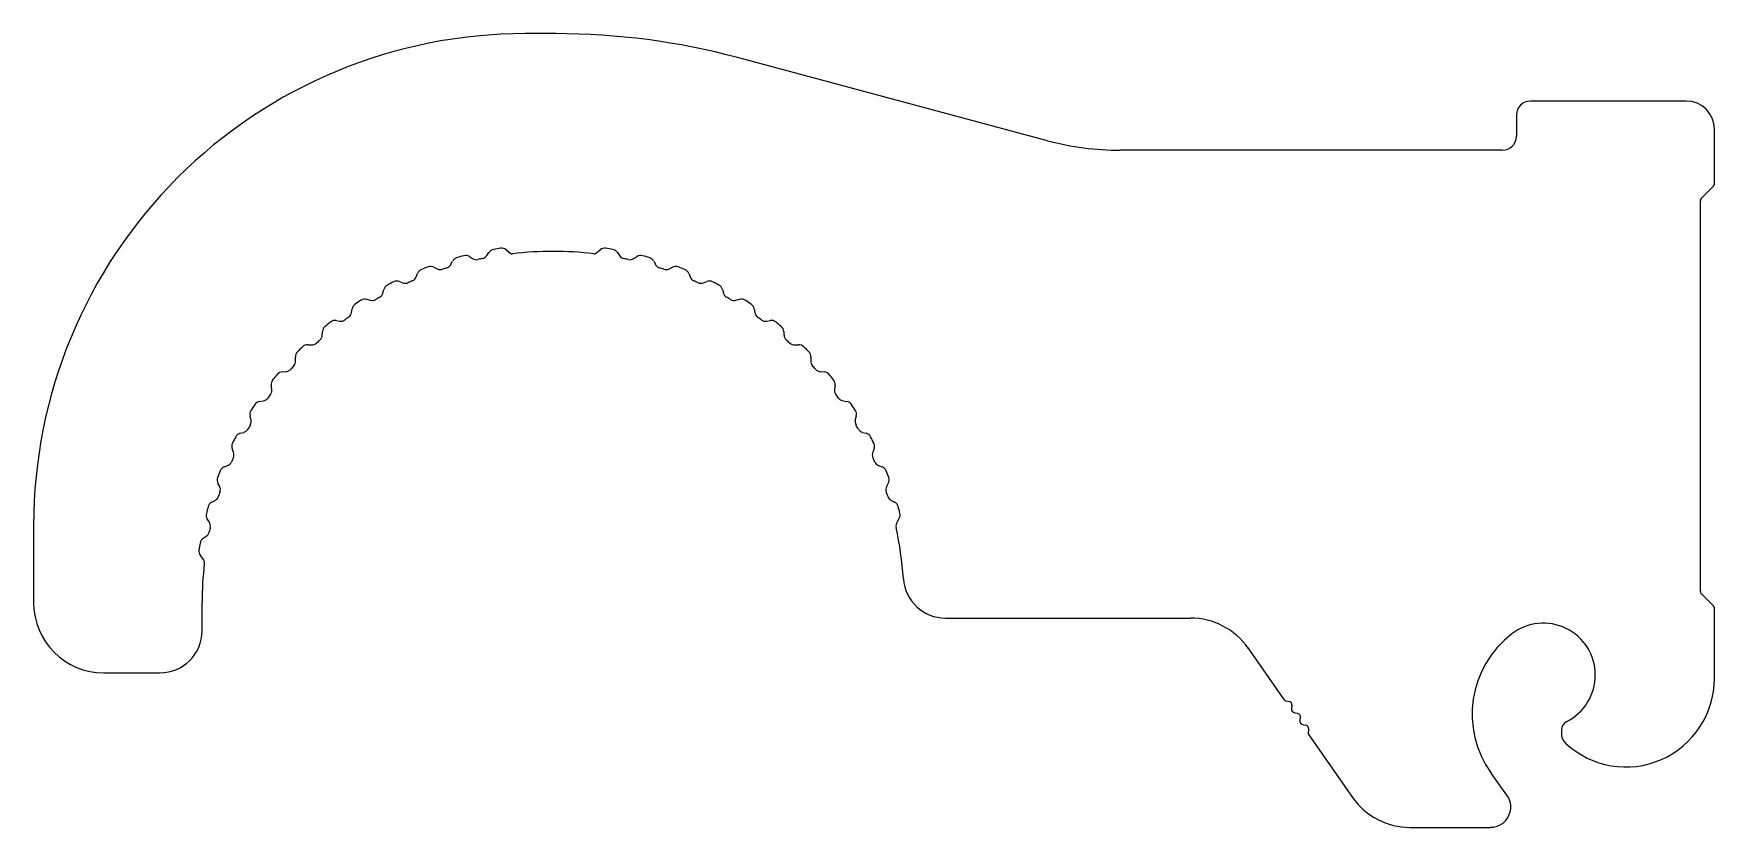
# Model space of a CAD drawing. Extents: x 1733 to 1852, y 1980 to 2037.
import ezdxf

# ---------------------------------------------------------------- set-up
doc = ezdxf.new("R2010")
doc.units = 0
doc.layers.get('0').update_dxf_attribs({"linetype": 'CONTINUOUS'})

msp = doc.modelspace()

# ---------------------------------------------------------------- linework, layer by layer
for p, q in [((1769.89, 2036.71), (1767.71, 2036.71)), ((1804.91, 2029.09), (1782.84, 2035.01)), ((1850.4, 2031.91), (1839.3, 2031.91)), ((1838.3, 2030.91), (1838.3, 2029.41)), ((1852.4, 2025.99), (1852.4, 2029.91)), ((1837.3, 2028.41), (1810.09, 2028.41)), ((1851.46, 2024.97), (1852.34, 2025.85)), ((1851.4, 1996.99), (1851.4, 2024.83)), ((1763.74, 2020.84), (1763.96, 2020.7)), ((1764.98, 2020.92), (1765.12, 2021.14)), ((1766.35, 2021.33), (1766.65, 2021.09)), ((1772.75, 2021.09), (1773.05, 2021.33)), ((1774.28, 2021.14), (1774.42, 2020.92)), ((1775.44, 2020.7), (1775.66, 2020.84)), ((1759.95, 2019.4), (1760.04, 2019.64)), ((1761.2, 2020.08), (1761.43, 2019.97)), ((1762.42, 2020.29), (1762.54, 2020.52)), ((1776.86, 2020.52), (1776.98, 2020.29)), ((1777.97, 2019.97), (1778.2, 2020.08)), ((1779.36, 2019.64), (1779.45, 2019.4)), ((1757.58, 2018.25), (1757.65, 2018.5)), ((1758.75, 2019.07), (1759, 2018.97)), ((1780.4, 2018.97), (1780.65, 2019.07)), ((1781.75, 2018.5), (1781.82, 2018.25)), ((1755.34, 2016.86), (1755.38, 2017.12)), ((1756.42, 2017.8), (1756.68, 2017.73)), ((1782.72, 2017.73), (1782.98, 2017.8)), ((1784.02, 2017.12), (1784.06, 2016.86)), ((1754.24, 2016.29), (1754.5, 2016.25)), ((1784.9, 2016.25), (1785.16, 2016.29)), ((1752.23, 2014.56), (1752.49, 2014.55)), ((1753.26, 2015.25), (1753.27, 2015.51)), ((1786.12, 2015.51), (1786.14, 2015.25)), ((1786.91, 2014.55), (1787.17, 2014.56)), ((1751.36, 2013.42), (1751.35, 2013.69)), ((1788.05, 2013.69), (1788.04, 2013.42)), ((1750.4, 2012.64), (1750.66, 2012.65)), ((1788.74, 2012.65), (1789, 2012.64)), ((1749.66, 2011.41), (1749.62, 2011.67)), ((1789.78, 2011.67), (1789.74, 2011.41)), ((1748.79, 2010.53), (1749.05, 2010.57)), ((1790.35, 2010.57), (1790.61, 2010.53)), ((1748.18, 2009.24), (1748.12, 2009.49)), ((1791.28, 2009.49), (1791.22, 2009.24)), ((1747.41, 2008.27), (1747.66, 2008.33)), ((1791.74, 2008.33), (1791.99, 2008.27)), ((1746.94, 2006.91), (1746.85, 2007.16)), ((1792.55, 2007.16), (1792.46, 2006.91)), ((1746.27, 2005.87), (1746.52, 2005.96)), ((1792.88, 2005.96), (1793.13, 2005.87)), ((1745.95, 2004.48), (1745.83, 2004.71)), ((1793.57, 2004.71), (1793.45, 2004.48)), ((1745.39, 2003.37), (1745.62, 2003.49)), ((1793.78, 2003.49), (1794.01, 2003.37)), ((1732.7, 2001.71), (1732.7, 1996.21)), ((1745.21, 2001.95), (1745.07, 2002.17)), ((1794.33, 2002.17), (1794.19, 2001.95)), ((1744.78, 2000.79), (1745, 2000.93)), ((1744.75, 1999.36), (1744.58, 1999.56)), ((1852.34, 1995.97), (1851.46, 1996.85)), ((1744.7, 1994.21), (1744.7, 1996.21)), ((1852.4, 1990.81), (1852.4, 1995.83)), ((1797.64, 1995.11), (1815.09, 1995.11)), ((1819.18, 1992.98), (1821.74, 1989.32)), ((1737.7, 1991.21), (1741.7, 1991.21)), ((1821.91, 1989.22), (1822.11, 1989.18)), ((1822.32, 1988.89), (1822.29, 1988.71)), ((1822.53, 1988.36), (1822.71, 1988.33)), ((1822.91, 1988.04), (1822.88, 1987.86)), ((1823.13, 1987.51), (1823.31, 1987.48)), ((1823.51, 1987.19), (1823.47, 1986.98)), ((1841.5, 1987.12), (1841.5, 1986.92)), ((1823.52, 1986.79), (1826.63, 1982.34)), ((1837.63, 1982.5), (1836.5, 1984.07)), ((1830.73, 1980.21), (1836.46, 1980.21))]:
    msp.add_line(p, q)
for centre, radius, start, end in [((1767.7, 2001.71), 35, 89.9898, 180), ((1769.89, 1986.71), 50, 75, 90), ((1839.3, 2030.91), 1, 90, 180), ((1850.4, 2029.91), 2, 0, 90), ((1810.09, 2048.41), 20, 255, 270), ((1837.3, 2029.41), 1, 270, 0), ((1852.2, 2025.99), 0.2, 315, 360), ((1851.6, 2024.83), 0.2, 135, 180), ((1762.99, 2020.29), 0.5, 105.5708, 152.9999), ((1769.7, 1996.21), 25.5, 104.4292, 105.5708), ((1763.47, 2020.42), 0.5, 57.0004, 104.4292), ((1764.23, 2021.12), 0.5, 237.0004, 282.376), ((1769.7, 1996.21), 25, 101.624, 102.376), ((1764.56, 2021.19), 0.5, 281.624, 326.9999), ((1765.54, 2020.86), 0.5, 99.5708, 146.9999), ((1769.7, 1996.21), 25.5, 98.4292, 99.5708), ((1766.04, 2020.94), 0.5, 51.0004, 98.4292), ((1766.78, 2021.24), 0.2, 231.0004, 276.6605), ((1769.7, 1996.21), 25, 83.3395, 96.6605), ((1772.62, 2021.24), 0.2, 263.3395, 308.9999), ((1773.36, 2020.94), 0.5, 81.5708, 128.9999), ((1769.7, 1996.21), 25.5, 80.4292, 81.5708), ((1773.86, 2020.86), 0.5, 33.0004, 80.4292), ((1774.84, 2021.19), 0.5, 213.0004, 258.376), ((1769.7, 1996.21), 25, 77.624, 78.376), ((1775.17, 2021.12), 0.5, 257.624, 302.9999), ((1775.93, 2020.42), 0.5, 75.5708, 122.9999), ((1769.7, 1996.21), 25.5, 74.4292, 75.5708), ((1776.41, 2020.29), 0.5, 27.0004, 74.4292), ((1759.48, 2019.57), 0.5, 293.624, 338.9999), ((1760.51, 2019.46), 0.5, 111.5708, 158.9999), ((1769.7, 1996.21), 25.5, 110.4292, 111.5708), ((1760.97, 2019.64), 0.5, 63.0004, 110.4292), ((1761.66, 2020.41), 0.5, 243.0004, 288.376), ((1769.7, 1996.21), 25, 107.624, 108.376), ((1761.98, 2020.51), 0.5, 287.624, 332.9999), ((1777.42, 2020.51), 0.5, 207.0004, 252.376), ((1769.7, 1996.21), 25, 71.624, 72.376), ((1777.74, 2020.41), 0.5, 251.624, 296.9999), ((1778.43, 2019.64), 0.5, 69.5708, 116.9999), ((1769.7, 1996.21), 25.5, 68.4292, 69.5708), ((1778.89, 2019.46), 0.5, 21.0004, 68.4292), ((1779.92, 2019.57), 0.5, 201.0004, 246.376), ((1757.1, 2018.38), 0.5, 299.624, 344.9999), ((1758.13, 2018.37), 0.5, 117.5708, 164.9999), ((1769.7, 1996.21), 25.5, 116.4292, 117.5708), ((1758.57, 2018.6), 0.5, 69.0004, 116.4292), ((1759.18, 2019.44), 0.5, 249.0004, 294.376), ((1769.7, 1996.21), 25, 113.624, 114.376), ((1769.7, 1996.21), 25, 65.624, 66.376), ((1780.22, 2019.44), 0.5, 245.624, 290.9999), ((1780.83, 2018.6), 0.5, 63.5708, 110.9999), ((1769.7, 1996.21), 25.5, 62.4292, 63.5708), ((1781.27, 2018.37), 0.5, 15.0004, 62.4292), ((1782.3, 2018.38), 0.5, 195.0004, 240.376), ((1755.88, 2017.04), 0.5, 123.5708, 170.9999), ((1769.7, 1996.21), 25.5, 122.4292, 123.5708), ((1756.29, 2017.31), 0.5, 75.0004, 122.4292), ((1756.81, 2018.21), 0.5, 255.0004, 300.376), ((1769.7, 1996.21), 25, 119.624, 120.376), ((1769.7, 1996.21), 25, 59.624, 60.376), ((1782.59, 2018.21), 0.5, 239.624, 284.9999), ((1783.11, 2017.31), 0.5, 57.5708, 104.9999), ((1769.7, 1996.21), 25.5, 56.4292, 57.5708), ((1783.52, 2017.04), 0.5, 9.0004, 56.4292), ((1753.77, 2015.48), 0.5, 129.5708, 176.9999), ((1769.7, 1996.21), 25.5, 128.4292, 129.5708), ((1754.16, 2015.8), 0.5, 81.0004, 128.4292), ((1754.58, 2016.74), 0.5, 261.0004, 306.376), ((1769.7, 1996.21), 25, 125.624, 126.376), ((1754.85, 2016.94), 0.5, 305.624, 350.9999), ((1784.55, 2016.94), 0.5, 189.0004, 234.376), ((1769.7, 1996.21), 25, 53.624, 54.376), ((1784.82, 2016.74), 0.5, 233.624, 278.9999), ((1785.24, 2015.8), 0.5, 51.5708, 98.9999), ((1769.7, 1996.21), 25.5, 50.4292, 51.5708), ((1785.63, 2015.48), 0.5, 3.0004, 50.4292), ((1752.2, 2014.06), 0.5, 87.0004, 134.4292), ((1752.51, 2015.05), 0.5, 267.0004, 312.376), ((1769.7, 1996.21), 25, 131.624, 132.376), ((1752.76, 2015.27), 0.5, 311.624, 356.9999), ((1786.64, 2015.27), 0.5, 183.0004, 228.376), ((1769.7, 1996.21), 25, 47.624, 48.376), ((1786.89, 2015.05), 0.5, 227.624, 272.9999), ((1787.2, 2014.06), 0.5, 45.5708, 92.9999), ((1750.86, 2013.4), 0.5, 317.624, 2.9999), ((1751.85, 2013.71), 0.5, 135.5708, 182.9999), ((1769.7, 1996.21), 25.5, 134.4292, 135.5708), ((1769.7, 1996.21), 25.5, 44.4292, 45.5708), ((1787.55, 2013.71), 0.5, 357.0004, 44.4292), ((1788.54, 2013.4), 0.5, 177.0004, 222.376), ((1769.7, 1996.21), 25.5, 140.4292, 141.5708), ((1750.43, 2012.14), 0.5, 93.0004, 140.4292), ((1750.64, 2013.15), 0.5, 273.0004, 318.376), ((1769.7, 1996.21), 25, 137.624, 138.376), ((1769.7, 1996.21), 25, 41.624, 42.376), ((1788.76, 2013.15), 0.5, 221.624, 266.9999), ((1788.97, 2012.14), 0.5, 39.5708, 86.9999), ((1769.7, 1996.21), 25.5, 38.4292, 39.5708), ((1769.7, 1996.21), 25, 143.624, 144.376), ((1749.17, 2011.33), 0.5, 323.624, 8.9999), ((1750.12, 2011.75), 0.5, 141.5708, 188.9999), ((1789.28, 2011.75), 0.5, 351.0004, 38.4292), ((1790.23, 2011.33), 0.5, 171.0004, 216.376), ((1769.7, 1996.21), 25, 35.624, 36.376), ((1748.6, 2009.62), 0.5, 147.5708, 194.9999), ((1769.7, 1996.21), 25.5, 146.4292, 147.5708), ((1748.87, 2010.04), 0.5, 99.0004, 146.4292), ((1748.97, 2011.06), 0.5, 279.0004, 324.376), ((1790.43, 2011.06), 0.5, 215.624, 260.9999), ((1790.53, 2010.04), 0.5, 33.5708, 80.9999), ((1769.7, 1996.21), 25.5, 32.4292, 33.5708), ((1790.8, 2009.62), 0.5, 345.0004, 32.4292), ((1747.53, 2008.82), 0.5, 285.0004, 330.376), ((1769.7, 1996.21), 25, 149.624, 150.376), ((1747.7, 2009.11), 0.5, 329.624, 14.9999), ((1791.7, 2009.11), 0.5, 165.0004, 210.376), ((1769.7, 1996.21), 25, 29.624, 30.376), ((1791.87, 2008.82), 0.5, 209.624, 254.9999), ((1747.31, 2007.34), 0.5, 153.5708, 200.9999), ((1769.7, 1996.21), 25.5, 152.4292, 153.5708), ((1747.54, 2007.78), 0.5, 105.0004, 152.4292), ((1791.86, 2007.78), 0.5, 27.5708, 74.9999), ((1769.7, 1996.21), 25.5, 26.4292, 27.5708), ((1792.09, 2007.34), 0.5, 339.0004, 26.4292), ((1746.34, 2006.43), 0.5, 291.0004, 336.376), ((1769.7, 1996.21), 25, 155.624, 156.376), ((1746.47, 2006.74), 0.5, 335.624, 20.9999), ((1792.93, 2006.74), 0.5, 159.0004, 204.376), ((1769.7, 1996.21), 25, 23.624, 24.376), ((1793.06, 2006.43), 0.5, 203.624, 248.9999), ((1746.27, 2004.94), 0.5, 159.5708, 206.9999), ((1769.7, 1996.21), 25.5, 158.4292, 159.5708), ((1746.45, 2005.4), 0.5, 111.0004, 158.4292), ((1792.95, 2005.4), 0.5, 21.5708, 68.9999), ((1769.7, 1996.21), 25.5, 20.4292, 21.5708), ((1793.13, 2004.94), 0.5, 333.0004, 20.4292), ((1745.4, 2003.93), 0.5, 297.0004, 342.376), ((1769.7, 1996.21), 25, 161.624, 162.376), ((1745.5, 2004.25), 0.5, 341.624, 26.9999), ((1793.9, 2004.25), 0.5, 153.0004, 198.376), ((1769.7, 1996.21), 25, 17.624, 18.376), ((1794, 2003.93), 0.5, 197.624, 242.9999), ((1769.7, 1996.21), 25.5, 164.4292, 165.5708), ((1745.62, 2002.92), 0.5, 117.0004, 164.4292), ((1793.78, 2002.92), 0.5, 15.5708, 62.9999), ((1769.7, 1996.21), 25.5, 14.4292, 15.5708), ((1745.49, 2002.44), 0.5, 165.5708, 212.9999), ((1744.79, 2001.68), 0.5, 347.624, 32.9999), ((1769.7, 1996.21), 25, 167.624, 168.376), ((1794.61, 2001.68), 0.5, 147.0004, 192.376), ((1769.7, 1996.21), 25, 3.8909, 12.376), ((1793.91, 2002.44), 0.5, 327.0004, 14.4292), ((1769.7, 1996.21), 25.5, 170.4292, 171.5708), ((1745.05, 2000.37), 0.5, 123.0004, 170.4292), ((1744.72, 2001.35), 0.5, 303.0004, 348.376), ((1744.97, 1999.88), 0.5, 171.5708, 218.9999), ((1744.36, 1999.04), 0.5, 353.624, 38.9999), ((1769.7, 1996.21), 25, 173.624, 180), ((1797.64, 1998.11), 3, 183.8909, 270), ((1851.6, 1996.99), 0.2, 180, 225), ((1737.7, 1996.21), 5, 180, 270), ((1852.2, 1995.83), 0.2, 0, 45), ((1741.7, 1994.21), 3, 270, 360), ((1815.09, 1990.11), 5, 35, 90), ((1840.22, 1991.05), 3.7, 296.7235, 127.4605), ((1842.35, 1988.27), 7.2, 127.4605, 215.6838), ((1846.1, 1990.81), 6.3, 227.2153, 0), ((1821.95, 1989.46), 0.25, 215, 260), ((1822.07, 1988.93), 0.25, 350, 80), ((1822.58, 1988.66), 0.3, 170, 260), ((1822.67, 1988.08), 0.25, 350, 80), ((1823.18, 1987.8), 0.3, 170, 260), ((1823.26, 1987.23), 0.25, 350, 80), ((1842.2, 1987.12), 0.7, 116.7235, 180), ((1823.72, 1986.93), 0.25, 170, 215), ((1842.5, 1986.92), 1, 180, 227.2153), ((1830.73, 1985.21), 5, 215, 270), ((1836.46, 1981.66), 1.44, 270, 35.6838)]:
    msp.add_arc(centre, radius, start, end)

doc.saveas('drawing.dxf')
